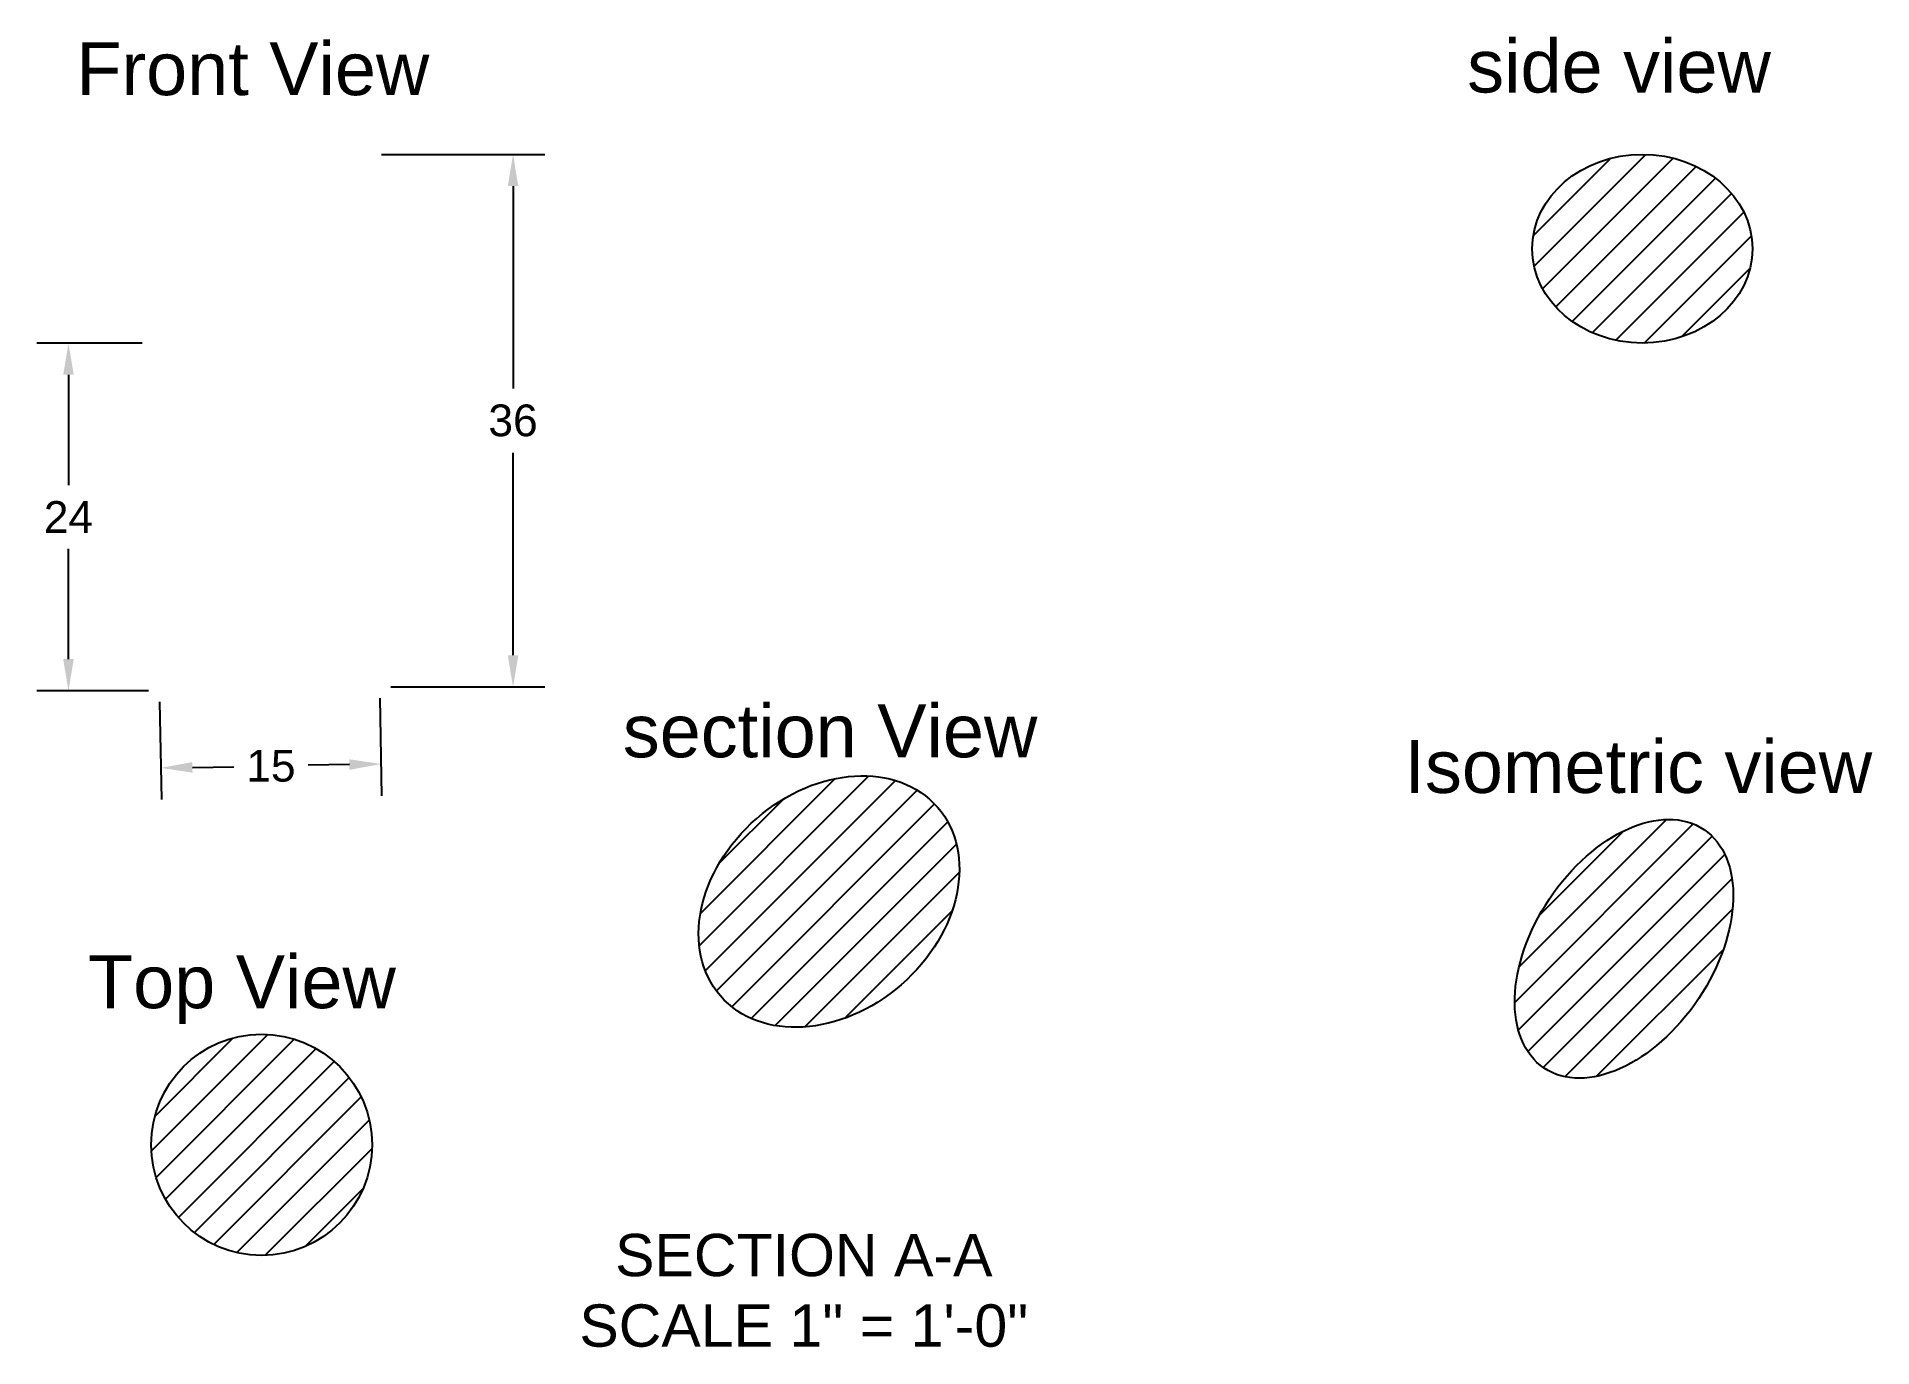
# Paper-space layout 'wk9_Q4' of a CAD drawing. Header units: millimetres, sheet in inches. Extents: x 0.4 to 10.8, y 0.5 to 7.9.
import ezdxf

# ---------------------------------------------------------------- set-up
doc = ezdxf.new("R2010")
doc.units = ezdxf.units.MM
doc.header["$MEASUREMENT"] = 0
doc.header["$PDMODE"] = 35
doc.header["$PDSIZE"] = 5
doc.layers.add('MD_Annotation', color=7, linetype='Continuous', lineweight=25)
doc.styles.get("Standard").update_dxf_attribs({"font": 'arial.ttf'})
doc.dimstyles.get("Standard").update_dxf_attribs({"dimtxt": 0.18, "dimasz": 0.18, "dimexe": 0.18, "dimexo": 0.0625, "dimgap": 0.09, "dimtad": 0, "dimtih": 1, "dimtoh": 1, "dimdec": 0, "dimzin": 0, "dimdsep": 46, "dimtxsty": 'Standard', "dimcen": 0.09, "dimadec": 0, "dimazin": 0, "dimtfac": 1, "dimtdec": 0, "dimtofl": 0, "dimtmove": 0, "dimatfit": 3, "dimfxl": 1, "dimtolj": 1, "dimtzin": 0, "dimarcsym": 0})

# ---------------------------------------------------------------- blocks, each defined once
blk = doc.blocks.new('*D21')
at = {"color": 0, "lineweight": -2, "transparency": 16777216}
for p, q in [((1.107, 4.139), (1.117, 3.584)), ((2.357, 4.16), (2.367, 3.606)), ((1.294, 3.767), (1.528, 3.771)), ((2.184, 3.783), (1.95, 3.779))]:
    blk.add_line(p, q, dxfattribs=at)
at = {"color": 0, "transparency": 16777216}
for points in [[(1.293, 3.797), (1.294, 3.737), (1.114, 3.764)], [(2.183, 3.813), (2.184, 3.753), (2.364, 3.786)]]:
    blk.add_solid(points, dxfattribs=at)
at = {"layer": 'Defpoints', "color": 0, "transparency": 16777216}
for p in [(1.106, 4.201), (2.356, 4.223), (2.364, 3.786)]:
    blk.add_point(p, dxfattribs=at)
at = {"color": 0, "transparency": 16777216, "insert": (1.739, 3.775), "char_height": 0.18, "attachment_point": 5}
blk.add_mtext('\\A1;15', dxfattribs=at)
blk = doc.blocks.new('*D23')
at = {"color": 0, "lineweight": -2, "transparency": 16777216}
for p, q in [((1.009, 6.174), (0.41, 6.174)), ((0.59, 5.994), (0.59, 5.368)), ((0.59, 4.381), (0.59, 5.007)), ((1.044, 4.201), (0.41, 4.201))]:
    blk.add_line(p, q, dxfattribs=at)
at = {"color": 0, "transparency": 16777216}
for points in [[(0.56, 5.994), (0.62, 5.994), (0.59, 6.174)], [(0.56, 4.381), (0.62, 4.381), (0.59, 4.201)]]:
    blk.add_solid(points, dxfattribs=at)
at = {"layer": 'Defpoints', "color": 0, "transparency": 16777216}
for p in [(1.072, 6.174), (0.59, 4.201), (1.106, 4.201)]:
    blk.add_point(p, dxfattribs=at)
at = {"color": 0, "transparency": 16777216, "insert": (0.59, 5.187), "char_height": 0.18, "attachment_point": 5}
blk.add_mtext('\\A1;24', dxfattribs=at)
blk = doc.blocks.new('*D24')
at = {"color": 0, "lineweight": -2, "transparency": 16777216}
for p, q in [((2.366, 7.244), (3.293, 7.244)), ((3.113, 7.064), (3.113, 5.916)), ((3.113, 4.403), (3.113, 5.552)), ((2.419, 4.223), (3.293, 4.223))]:
    blk.add_line(p, q, dxfattribs=at)
at = {"color": 0, "transparency": 16777216}
for points in [[(3.083, 7.064), (3.143, 7.064), (3.113, 7.244)], [(3.083, 4.403), (3.143, 4.403), (3.113, 4.223)]]:
    blk.add_solid(points, dxfattribs=at)
at = {"layer": 'Defpoints', "color": 0, "transparency": 16777216}
for p in [(2.303, 7.244), (2.356, 4.223), (3.113, 4.223)]:
    blk.add_point(p, dxfattribs=at)
at = {"color": 0, "transparency": 16777216, "insert": (3.113, 5.734), "char_height": 0.18, "attachment_point": 5}
blk.add_mtext('\\A1;36', dxfattribs=at)

psp = doc.layouts.new('wk9_Q4')

# ---------------------------------------------------------------- hatches: boundary and pattern name
at = {"true_color": 0xed1f24}
h = psp.add_hatch(dxfattribs=at)
h.set_pattern_fill('ANSI31', color=240)
edge = h.paths.add_edge_path()
edge.add_ellipse((9.522, 6.709), major_axis=(-0.625, 0), ratio=0.856424, start_angle=0, end_angle=360)
h = psp.add_hatch(dxfattribs=at)
h.set_pattern_fill('ANSI31', color=240)
edge = h.paths.add_edge_path()
edge.add_ellipse((4.906, 3.006), major_axis=(-0.616, -0.535), ratio=0.766044, start_angle=0, end_angle=360)
h = psp.add_hatch(dxfattribs=at)
h.set_pattern_fill('ANSI31', color=240)
edge = h.paths.add_edge_path()
edge.add_ellipse((9.418, 2.738), major_axis=(-0.453, -0.677), ratio=0.625323, start_angle=0, end_angle=360)
h = psp.add_hatch(dxfattribs=at)
h.set_pattern_fill('ANSI31', color=240)
edge = h.paths.add_edge_path()
edge.add_arc((1.686, 1.626), 0.627, 0, 360)

# ---------------------------------------------------------------- linework, layer by layer
psp.add_circle((1.686, 1.626), 0.627)
for centre, major_axis, ratio in [((9.522, 6.709), (-0.625, 0), 0.856424), ((4.906, 3.006), (-0.616, -0.535), 0.766044), ((9.418, 2.738), (-0.453, -0.677), 0.625323)]:
    psp.add_ellipse(centre, major_axis=major_axis, ratio=ratio)

# ---------------------------------------------------------------- texts
for s, p in [('Front View', (0.635, 7.58)), ('side view', (8.528, 7.595)), ('section View', (3.736, 3.824)), ('Isometric view', (8.172, 3.622)), ('Top View', (0.701, 2.401))]:
    psp.add_text(s, height=0.3).set_placement(p)
at = {"layer": 'MD_Annotation', "insert": (4.763, 1.121), "char_height": 0.24, "width": 2.63705, "attachment_point": 2}
psp.add_mtext('SECTION A-A\\PSCALE 1" = 1\'-0"', dxfattribs=at)

# ---------------------------------------------------------------- dimensions: what is measured, and where the dimension line sits
for base, p1, p2, picture, middle in [((3.113, 4.223), (2.303, 7.244), (2.356, 4.223), '*D24', (3.113, 5.734)), ((0.59, 4.201), (1.072, 6.174), (1.106, 4.201), '*D23', (0.59, 5.187))]:
    dim = psp.add_linear_dim(base=base, p1=p1, p2=p2, angle=90, dimstyle='Standard', override={"dimlfac": -12})
    dim.commit()
    dim.dimension.update_dxf_attribs({"geometry": picture, "text_midpoint": middle})
dim = psp.add_aligned_dim(p1=(1.106, 4.201), p2=(2.356, 4.223), distance=-0.437, dimstyle='Standard', override={"dimlfac": -12})
dim.commit()
dim.dimension.update_dxf_attribs({"geometry": '*D21', "text_midpoint": (1.739, 3.775)})

doc.saveas('drawing.dxf')
